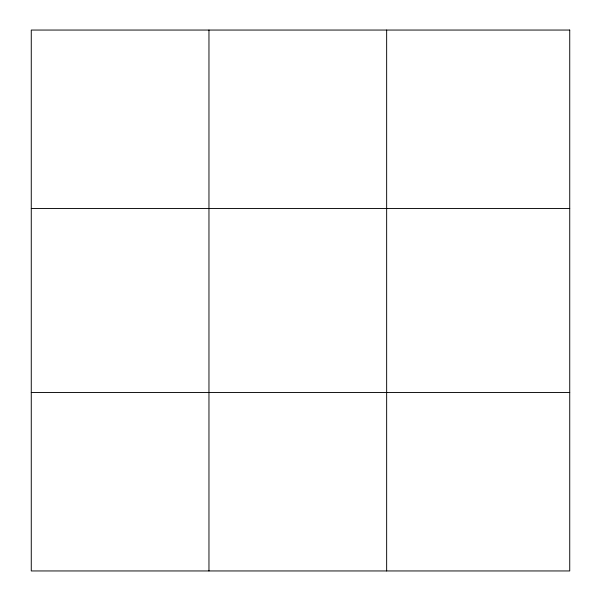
<?xml version="1.0" encoding="UTF-8"?>
<svg xmlns="http://www.w3.org/2000/svg" width="601" height="601" viewBox="0 0 601 601"><rect width="100%" height="100%" fill="white"/><g stroke="black" fill="none" stroke-linecap="round" stroke-linejoin="round"><path stroke-width="0.9" d="M208.96 30.05L208.96 570.95M386.653 30.05L386.653 570.95M31.267 208.547L569.733 208.547M31.267 392.453L569.733 392.453M569.733 30.05L569.733 570.95L31.267 570.95L31.267 30.05L569.733 30.05"/></g></svg>
